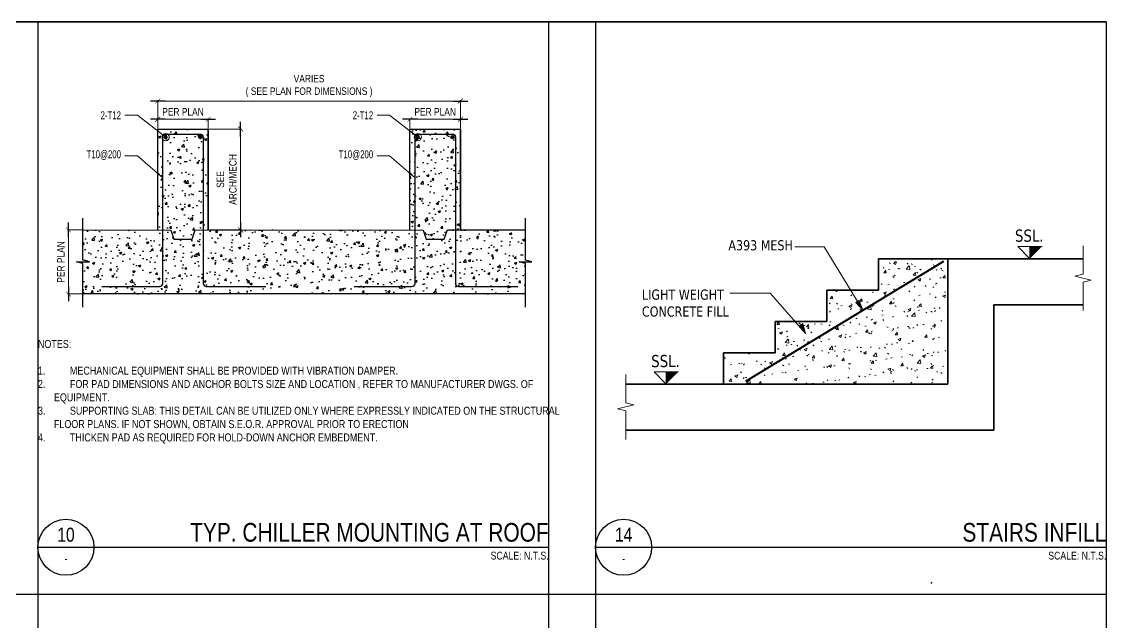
# Model space of a CAD drawing. Header units: millimetres. Extents: x 2250 to 90253, y -19639 to 57150.
# Drawn here: x 55206 to 89875, y 37953 to 57150 of the extents above; entities that cross this region are included whole.
import ezdxf
from ezdxf.enums import TextEntityAlignment as Align

# ---------------------------------------------------------------- set-up
doc = ezdxf.new("R2010")
doc.units = ezdxf.units.MM
for name, color, linetype, lineweight in [('Detail Items', 7, 'Continuous', 9), ('Generic Annotations', 7, 'Continuous', 9), ('Medium Lines', 7, 'Continuous', 20), ('Text Notes', 7, 'Continuous', 9), ('Thin Lines', 7, 'Continuous', 9)]:
    doc.layers.add(name, color=color, linetype=linetype, lineweight=lineweight)
doc.layers.add('Lines', color=7, linetype='Continuous', lineweight=9, true_color=0x00a600)
doc.layers.add('NPLT-JLA', color=193, linetype='Continuous', plot=False)
for name, color, linetype in [('S-D-MEDM', 3, 'Continuous'), ('S-G-BREK', 2, 'Continuous'), ('S-G-DIMS', 1, 'Continuous'), ('S-G-HTCH', 1, 'Continuous'), ('S-G-LEDR', 2, 'Continuous'), ('S-G-RBAR', 7, 'Continuous'), ('S-G-TEXT', 3, 'Continuous'), ('S-G-THCK', 6, 'Continuous'), ('S-G-TITL', 7, 'Continuous'), ('S-G-TITLREF', 4, 'Continuous')]:
    doc.layers.add(name, color=color, linetype=linetype)
doc.styles.add('ARIAL', font='arial.ttf', dxfattribs={"width": 0.8})
doc.styles.add('Verdana', font='verdana.ttf', dxfattribs={"width": 0.8, "height": 25})
doc.styles.add('Verdana_2', font='verdana.ttf', dxfattribs={"width": 0.8, "height": 75})
doc.dimstyles.new('ARIALDIMS', dxfattribs={"dimscale": 12, "dimtxt": 20, "dimasz": 19.5, "dimexe": 2.25, "dimexo": 1.75, "dimgap": 10, "dimtad": 1, "dimzin": 3, "dimdsep": 46, "dimtxsty": 'ARIAL', "dimblk1": 'nyatick', "dimblk2": 'nyatick', "dimsah": 1, "dimcen": 2.25, "dimclrd": 1, "dimclre": 1, "dimclrt": 2, "dimadec": 0, "dimazin": 0, "dimtfac": 1, "dimtmove": 0, "dimatfit": 3, "dimfxl": 1, "dimfrac": 2, "dimtolj": 1, "dimtzin": 0, "dimarcsym": 0})

# ---------------------------------------------------------------- blocks, each defined once
blk = doc.blocks.new('nyatick')
at = {"layer": 'S-G-DIMS'}
blk.add_line((-1.01, 0), (1, 0), dxfattribs=at)
at = {"layer": 'S-G-DIMS', "const_width": 0.08}
blk.add_lwpolyline([(0.34, 0.34), (-0.34, -0.34)], dxfattribs=at)
blk = doc.blocks.new('*D154')
at = {"layer": 'Defpoints', "color": 0, "transparency": 16777216}
for p in [(120134, 102379), (110461, 101483), (120134, 101483)]:
    blk.add_point(p, dxfattribs=at)
at = {"layer": 'S-G-TEXT', "color": 1, "lineweight": -2, "transparency": 16777216}
for p, q in [((110461, 101504), (110461, 102406)), ((110695, 102379), (119900, 102379)), ((120134, 101504), (120134, 102406))]:
    blk.add_line(p, q, dxfattribs=at)
at = {"layer": 'S-G-TEXT', "color": 1, "lineweight": -2, "transparency": 16777216, "xscale": 234, "yscale": 234, "zscale": 234, "rotation": 180}
blk.add_blockref('nyatick', (110461, 102379), dxfattribs=at)
at = {"layer": 'S-G-TEXT', "color": 1, "lineweight": -2, "transparency": 16777216, "xscale": 234, "yscale": 234, "zscale": 234}
blk.add_blockref('nyatick', (120134, 102379), dxfattribs=at)
at = {"layer": 'S-G-TEXT', "color": 2, "transparency": 16777216, "insert": (115297, 102858), "char_height": 240, "attachment_point": 5, "style": 'ARIAL'}
blk.add_mtext('\\A1;VARIES \\P( SEE PLAN FOR DIMENSIONS )', dxfattribs=at)
blk = doc.blocks.new('*D158')
at = {"layer": 'Defpoints', "color": 0, "transparency": 16777216}
for p in [(5443, 6743), (6479, 6743), (5443, 3518)]:
    blk.add_point(p, dxfattribs=at)
at = {"layer": 'S-G-LEDR', "color": 1, "lineweight": -2, "transparency": 16777216}
for p, q in [((5464, 6743), (6506, 6743)), ((6479, 3752), (6479, 6509)), ((5464, 3518), (6506, 3518))]:
    blk.add_line(p, q, dxfattribs=at)
at = {"layer": 'S-G-LEDR', "color": 1, "lineweight": -2, "transparency": 16777216, "xscale": 234, "yscale": 234, "zscale": 234}
for p, rotation in [((6479, 6743), 90), ((6479, 3518), 270)]:
    blk.add_blockref('nyatick', p, dxfattribs=dict(at, rotation=rotation))
at = {"layer": 'S-G-LEDR', "color": 2, "transparency": 16777216, "insert": (6033, 5131), "char_height": 240, "attachment_point": 5, "rotation": 90, "style": 'ARIAL'}
blk.add_mtext('\\A1;SEE\\PARCH/MECH', dxfattribs=at)
blk = doc.blocks.new('*D155')
at = {"layer": 'Defpoints', "color": 0, "transparency": 16777216}
for p in [(107605, 98259), (108070, 98259), (108070, 96212)]:
    blk.add_point(p, dxfattribs=at)
at = {"layer": 'S-G-TEXT', "color": 1, "lineweight": -2, "transparency": 16777216}
for p, q in [((108049, 98259), (107578, 98259)), ((107605, 96446), (107605, 98025)), ((108049, 96212), (107578, 96212))]:
    blk.add_line(p, q, dxfattribs=at)
at = {"layer": 'S-G-TEXT', "color": 1, "lineweight": -2, "transparency": 16777216, "xscale": 234, "yscale": 234, "zscale": 234}
for p, rotation in [((107605, 98259), 90), ((107605, 96212), 270)]:
    blk.add_blockref('nyatick', p, dxfattribs=dict(at, rotation=rotation))
at = {"layer": 'S-G-TEXT', "color": 2, "transparency": 16777216, "insert": (107364, 97235), "char_height": 240, "attachment_point": 5, "rotation": 90, "style": 'ARIAL'}
blk.add_mtext('\\A1;PER PLAN', dxfattribs=at)
blk = doc.blocks.new('*D159')
at = {"layer": 'Defpoints', "color": 0, "transparency": 16777216}
for p in [(5443, 7054), (3831, 6743), (5443, 6743)]:
    blk.add_point(p, dxfattribs=at)
at = {"layer": 'S-G-TEXT', "color": 1, "lineweight": -2, "transparency": 16777216}
for p, q in [((3831, 6764), (3831, 7081)), ((4065, 7054), (5209, 7054)), ((5443, 6764), (5443, 7081))]:
    blk.add_line(p, q, dxfattribs=at)
at = {"layer": 'S-G-TEXT', "color": 1, "lineweight": -2, "transparency": 16777216, "xscale": 234, "yscale": 234, "zscale": 234, "rotation": 180}
blk.add_blockref('nyatick', (3831, 7054), dxfattribs=at)
at = {"layer": 'S-G-TEXT', "color": 1, "lineweight": -2, "transparency": 16777216, "xscale": 234, "yscale": 234, "zscale": 234}
blk.add_blockref('nyatick', (5443, 7054), dxfattribs=at)
at = {"layer": 'S-G-TEXT', "color": 2, "transparency": 16777216, "insert": (4637, 7294), "char_height": 240, "attachment_point": 5, "style": 'ARIAL'}
blk.add_mtext('\\A1;PER PLAN', dxfattribs=at)
blk = doc.blocks.new('*D160')
at = {"layer": 'Defpoints', "color": 0, "transparency": 16777216}
for p in [(13504, 7054), (11892, 6743), (13504, 6743)]:
    blk.add_point(p, dxfattribs=at)
at = {"layer": 'S-G-TEXT', "color": 1, "lineweight": -2, "transparency": 16777216}
for p, q in [((11892, 6764), (11892, 7081)), ((12126, 7054), (13270, 7054)), ((13504, 6764), (13504, 7081))]:
    blk.add_line(p, q, dxfattribs=at)
at = {"layer": 'S-G-TEXT', "color": 1, "lineweight": -2, "transparency": 16777216, "xscale": 234, "yscale": 234, "zscale": 234, "rotation": 180}
blk.add_blockref('nyatick', (11892, 7054), dxfattribs=at)
at = {"layer": 'S-G-TEXT', "color": 1, "lineweight": -2, "transparency": 16777216, "xscale": 234, "yscale": 234, "zscale": 234}
blk.add_blockref('nyatick', (13504, 7054), dxfattribs=at)
at = {"layer": 'S-G-TEXT', "color": 2, "transparency": 16777216, "insert": (12698, 7294), "char_height": 240, "attachment_point": 5, "style": 'ARIAL'}
blk.add_mtext('\\A1;PER PLAN', dxfattribs=at)
blk = doc.blocks.new('XAR_Break Line-Straight - Break Line-2266738-S032-TYPICAL CIVIL WORK DETAILS _SHEET 3 OF 5_')
at = {"layer": 'Medium Lines'}
for p, q in [((48876.4, 1603), (48876.4, 1428)), ((48876.4, 1428), (48826.4, 1415.5)), ((48826.4, 1415.5), (48926.4, 1390.5)), ((48926.4, 1390.5), (48876.4, 1378)), ((48876.4, 1378), (48876.4, 1203))]:
    blk.add_line(p, q, dxfattribs=at)
blk = doc.blocks.new('XAR_Break Line-Straight - Break Line-2180789-S032-TYPICAL CIVIL WORK DETAILS _SHEET 3 OF 5_')
at = {"layer": 'Medium Lines'}
for p, q in [((49715.8, 912.3), (49715.8, 1087.3)), ((49665.8, 874.8), (49765.8, 899.8)), ((49715.8, 862.3), (49665.8, 874.8)), ((49765.8, 899.8), (49715.8, 912.3)), ((49715.8, 687.3), (49715.8, 862.3))]:
    blk.add_line(p, q, dxfattribs=at)
blk = doc.blocks.new('XAR_2D SECTION LVL - XAR_2D SECTION LVL-2258033-S032-TYPICAL CIVIL WORK DETAILS _SHEET 3 OF 5_')
at = {"layer": 'Generic Annotations', "true_color": 0x808080}
blk.add_hatch(color=8, dxfattribs=at).paths.add_polyline_path([(52282.7, 1875.8), (52207.7, 1800.8), (52207.7, 1875.8)])
at = {"layer": 'Generic Annotations'}
for p, q in [((52282.7, 1875.8), (52132.7, 1875.8)), ((52132.7, 1875.8), (52207.7, 1800.8)), ((52207.7, 1875.8), (52207.7, 1800.8)), ((52132.7, 1800.8), (52282.7, 1800.8))]:
    blk.add_line(p, q, dxfattribs=at)
blk = doc.blocks.new('A$C17f6ecba')
at = {"layer": 'S-G-HTCH'}
h = blk.add_hatch(dxfattribs=at)
h.set_pattern_fill('AR-CONC', color=256, scale=4.030342, style=0)
h.set_pattern_definition([(50, (-375963.1, 12928.05), (734.2665, -64.24), [76.778, -844.5582]), (355, (-375963.1, 12928.05), (-142.043, 770.0244), [61.4224, -675.6489]), (100.45144, (-375901.9, 12922.7), (592.2235, 705.7845), [65.2513, -717.7646]), (46.1842, (-375963.1, 13132.8), (1092.5413, -169.445), [115.167, -1266.8373]), (96.63556, (-375872.1, 13118.7), (956.82, 997.212), [97.877, -1076.648]), (351.18415, (-375963.1, 13132.8), (956.82, 997.212), [92.1335, -1013.4687]), (21, (-375860.73, 13081.6), (611.0579, -412.1637), [76.778, -844.5582]), (326, (-375860.7, 13081.6), (249.0833, 742.3405), [61.4224, -675.6466]), (71.45144, (-375809.8, 13047.26), (860.1412, 330.1768), [65.2513, -717.7634]), (37.5, (-375963.1, 12928.05), (12.44813, 340.78573), [0, -667.4569, 0, -685.8836, 0, -678.2058]), (7.5, (-375963.1, 12928.05), (269.3061, 403.762), [0, -391.05603, 0, -652.1013, 0, -258.486]), (327.5, (-376191.4, 12928.05), (546.47649, -23.0888), [0, -255.9267, 0, -798.4914, 0, -1059.53664]), (317.5, (-376293.76, 12928.05), (597.0113, 102.47746), [0, -332.70474, 0, -530.2802, 0, -752.4246])])
h.paths.add_polyline_path([(13504.146, 6742.674), (11892.009, 6742.674), (11892.009, 3513.231), (12309.087, 3512.917), (12406.295, 3221.296), (12989.86, 3221.296), (13088.895, 3518.4), (13504.146, 3518.4)])
h.paths.add_polyline_path([(5443.462, 6742.674), (3831.325, 6742.674), (3831.325, 3513.626), (4248.403, 3512.917), (4345.61, 3221.296), (4929.176, 3221.296), (5028.211, 3518.4), (5443.462, 3518.087)])
h.paths.add_polyline_path([(1439.956, 3517.692), (1439.956, 2549.553), (1644.697, 2494.693), (1235.215, 2494.693), (1439.956, 2439.833), (1439.956, 1470.986), (15586.659, 1470.986), (15586.659, 2439.833), (15381.917, 2494.693), (15791.4, 2494.693), (15586.659, 2549.553), (15586.659, 3518.4), (13088.895, 3518.4), (12989.86, 3221.296), (12406.295, 3221.296), (12309.087, 3512.917), (5028.211, 3518.4), (4929.176, 3221.296), (4345.61, 3221.296), (4248.403, 3512.917)])
at = {"layer": 'S-D-MEDM'}
for p, q in [((1439.956, 3518.4), (4248.403, 3512.917)), ((4248.403, 3512.917), (4345.61, 3221.296)), ((4929.176, 3221.296), (5028.211, 3518.4)), ((5028.211, 3518.4), (12309.087, 3512.917)), ((12309.087, 3512.917), (12406.295, 3221.296)), ((12989.86, 3221.296), (13088.895, 3518.4)), ((13088.895, 3518.4), (15586.659, 3518.4)), ((4345.61, 3221.296), (4929.176, 3221.296)), ((12406.295, 3221.296), (12989.86, 3221.296)), ((15586.659, 1470.986), (1439.956, 1470.986))]:
    blk.add_line(p, q, dxfattribs=at)
at = {"layer": 'S-G-BREK'}
for points in [[(1439.956, 1047.075), (1439.956, 2439.833), (1235.215, 2494.693), (1644.697, 2494.693), (1439.956, 2549.553), (1439.956, 3895.642)], [(15586.659, 1047.075), (15586.659, 2439.833), (15381.917, 2494.693), (15791.4, 2494.693), (15586.659, 2549.553), (15586.659, 3895.642)]]:
    blk.add_lwpolyline(points, dxfattribs=at)
at = {"layer": 'S-G-RBAR'}
for points in [[(4032.113, 6484.262, 1), (4134.483, 6484.262, 1), (4032.113, 6484.262, 1), (4117.422, 6484.262, 1), (4049.175, 6484.262, 1), (4100.36, 6484.262, 1), (4066.236, 6484.262, 1), (4083.298, 6484.262, 1)], [(5242.674, 6484.262, -1), (5140.303, 6484.262, -1), (5242.674, 6484.262, -1), (5157.365, 6484.262, -1), (5225.612, 6484.262, -1), (5174.426, 6484.262, -1), (5208.55, 6484.262, -1), (5191.488, 6484.262, -1)], [(12092.797, 6484.262, 1), (12195.168, 6484.262, 1), (12092.797, 6484.262, 1), (12178.106, 6484.262, 1), (12109.859, 6484.262, 1), (12161.044, 6484.262, 1), (12126.921, 6484.262, 1), (12143.982, 6484.262, 1)], [(13303.358, 6484.262, -1), (13200.987, 6484.262, -1), (13303.358, 6484.262, -1), (13218.049, 6484.262, -1), (13286.296, 6484.262, -1), (13235.111, 6484.262, -1), (13269.234, 6484.262, -1), (13252.172, 6484.262, -1)]]:
    blk.add_lwpolyline(points, format="xyb", dxfattribs=at)
at = {"layer": 'S-G-TEXT'}
for p, q in [((3831.325, 3518.4), (3831.325, 6742.674)), ((3831.325, 6742.674), (5443.462, 6742.674)), ((5443.462, 6742.674), (5443.462, 3518.4)), ((5443.462, 3518.4), (5443.462, 6742.674)), ((11892.009, 3518.4), (11892.009, 6742.674)), ((11892.009, 6742.674), (13504.146, 6742.674)), ((13504.146, 6742.674), (13504.146, 3518.4)), ((13504.146, 3518.4), (13504.146, 6742.674))]:
    blk.add_line(p, q, dxfattribs=at)
at = {"layer": 'S-G-THCK'}
for points in [[(2047.321, 1712.807), (3895.278, 1712.807, 0.414213562), (3992.538, 1810.068), (3992.538, 6484.199, -0.414213562), (4089.799, 6581.46), (5184.987, 6581.46, -0.414213562), (5282.248, 6484.199), (5282.248, 1810.068, 0.414213562), (5379.509, 1712.807), (7281.217, 1712.807)], [(10108.005, 1712.807), (11955.962, 1712.807, 0.414213562), (12053.223, 1810.068), (12053.223, 6484.199, -0.414213562), (12150.484, 6581.46), (13245.671, 6581.46, -0.414213562), (13342.932, 6484.199), (13342.932, 1810.068, 0.414213562), (13440.193, 1712.807), (15341.902, 1712.807)]]:
    blk.add_lwpolyline(points, format="xyb", dxfattribs=at)
at = {"layer": 'S-G-LEDR', "color": 3, "style": 'ARIAL'}
for s, insert, char_height, width, attachment_point in [('{\\W0.7;2-T12}', (2655.518, 7053.237), 255.92673, 2456.89655, 9), ('{\\W0.7;2-T12}', (10716.202, 7053.237), 255.92673, 2456.89655, 9), ('{\\W0.7;T10@200}', (2655.518, 5755.779), 255.92673, 2456.89655, 9), ('{\\W0.7;T10@200 }', (10716.202, 5755.779), 255.92673, 2456.89655, 9), ('NOTES:\\P\\P\\pxi-2,l2;1.^IMECHANICAL EQUIPMENT SHALL BE PROVIDED WITH VIBRATION DAMPER.\\P2.^IFOR PAD DIMENSIONS AND ANCHOR BOLTS SIZE AND LOCATION , REFER TO MANUFACTURER DWGS. OF EQUIPMENT.\\P3.^ISUPPORTING SLAB: THIS DETAIL CAN BE UTILIZED ONLY WHERE EXPRESSLY INDICATED ON THE STRUCTURAL FLOOR PLANS. IF NOT SHOWN, OBTAIN S.E.O.R. APPROVAL PRIOR TO ERECTION\\P4.^ITHICKEN PAD AS REQUIRED FOR HOLD-DOWN ANCHOR EMBEDMENT.', (0, 0), 255.926732, 16678.30366, 1)]:
    blk.add_mtext(s, dxfattribs=dict(at, insert=insert, char_height=char_height, width=width, attachment_point=attachment_point))
at = {"layer": 'S-G-LEDR'}
dim = blk.add_linear_dim(base=(6479.237, 6742.674), p1=(5443.462, 3518.4), p2=(5443.462, 6742.674), angle=90, text='SEE\\PARCH/MECH', dimstyle='ARIALDIMS', dxfattribs=at)
dim.commit()
dim.dimension.update_dxf_attribs({"geometry": '*D158', "text_midpoint": (6479.237, 5130.537), "dimtype": 128})
at = {"layer": 'S-G-TEXT'}
dim = blk.add_linear_dim(base=(13504.146, 7638.255), p1=(3831.325, 6742.674), p2=(13504.146, 6742.674), text='VARIES \\P( SEE PLAN FOR DIMENSIONS )', dimstyle='ARIALDIMS', dxfattribs=at)
dim.commit()
dim.dimension.update_dxf_attribs({"geometry": '*D154', "text_midpoint": (8667.735, 8117.709), "insert": (-106629.618, -94740.644)})
for base, p1, p2, picture, middle in [((5443.462, 7054.143), (3831.325, 6742.674), (5443.462, 6742.674), '*D159', (4637.393, 7294.225)), ((13504.146, 7054.143), (11892.009, 6742.674), (13504.146, 6742.674), '*D160', (12698.077, 7294.225))]:
    dim = blk.add_linear_dim(base=base, p1=p1, p2=p2, text='PER PLAN', dimstyle='ARIALDIMS', dxfattribs=at)
    dim.commit()
    dim.dimension.update_dxf_attribs({"geometry": picture, "text_midpoint": middle})
dim = blk.add_linear_dim(base=(974.931, 3518.4), p1=(1439.956, 1470.986), p2=(1439.956, 3518.4), angle=90, text='PER PLAN', dimstyle='ARIALDIMS', dxfattribs=at)
dim.commit()
dim.dimension.update_dxf_attribs({"geometry": '*D155', "text_midpoint": (734.849, 2494.693), "insert": (-106629.618, -94740.644)})
at = {"layer": 'S-G-LEDR'}
for points, override in [([(4083.298, 6484.262), (3178.337, 7181.2), (2778.363, 7181.2)], {"dimgap": 0.05, "dimtad": 0, "dimldrblk": 'Origin'}), ([(12143.982, 6484.262), (11239.021, 7181.2), (10839.047, 7181.2)], {"dimgap": 0.05, "dimtad": 0, "dimldrblk": 'Origin'}), ([(3992.538, 5186.805), (3178.337, 5883.743), (2778.363, 5883.743)], {"dimgap": 0.05, "dimtad": 0}), ([(12053.223, 5186.805), (11239.021, 5883.743), (10839.047, 5883.743)], {"dimgap": 0.05, "dimtad": 0})]:
    blk.add_leader(points, dimstyle='ARIALDIMS', override=override, dxfattribs=at)

msp = doc.modelspace()

# ---------------------------------------------------------------- hatches: boundary and pattern name
at = {"layer": 'Detail Items', "lineweight": 15}
h = msp.add_hatch(dxfattribs=at)
h.set_pattern_fill('FP_7', color=3, scale=5.185328, style=0, pattern_type=2)
h.set_pattern_definition([(50, (-183280.4, 40236.8), (944.6873, -82.6494), [98.7805, -1086.5855]), (355, (-183280.4, 40236.8), (-182.7436, 990.6912), [79.0244, -869.2684]), (100.451, (-183201.7, 40229.9), (761.945, 908.0375), [83.9505, -923.455]), (46.184, (-183280.4, 40500.2), (1405.633, -218.008), [148.171, -1629.878]), (96.636, (-183163.2, 40482), (1231.01, 1282.991), [125.926, -1385.183]), (351.184, (-183280.4, 40500.2), (1231.021, 1282.9805), [118.5366, -1303.903]), (21, (-183148.7, 40434.4), (786.173, -530.2803), [98.7805, -1086.5855]), (326, (-183148.7, 40434.4), (320.4655, 955.074), [79.0244, -869.2684]), (71.451, (-183083.2, 40390.2), (1106.6375, 424.7892), [83.9505, -923.455]), (37.5, (-183280.4, 40236.8), (16.01397, 438.44582), [43.4634, -815.2684, 43.4634, -838.9757, -872.5611]), (37.5, (-183280.4, 40236.8), (16.01397, 438.44582), [-1741.171, 43.4634, -829.0977]), (7.5, (-183280.4, 40236.8), (346.4807, 519.47006), [43.4634, -459.6586, 43.4634, -795.5123, -332.561]), (7.5, (-183280.4, 40236.8), (346.4807, 519.47006), [-1342.0978, 43.4634, -289.0976]), (327.5, (-183574.1, 40236.8), (703.0812, -29.7063), [43.4634, -285.8049, 43.4634, -983.8538, -1363.171]), (327.5, (-183574.1, 40236.8), (703.0812, -29.7063), [-1356.5856, 43.4634, -1319.7075]), (317.5, (-183705.8, 40236.8), (768.0969, 131.8461), [43.4634, -384.5854, 43.4634, -638.7806, -968.049]), (317.5, (-183705.8, 40236.8), (768.0969, 131.8461), [-1110.293, 43.4634, -924.5855])])
h.paths.add_polyline_path([(80937.772, 45565.926), (84806.931, 45565.926), (84806.931, 49574.543), (82588.379, 49574.543), (82588.379, 48572.389), (80937.772, 48572.389), (80937.772, 47570.235), (79287.165, 47570.235), (79287.165, 46568.081), (77636.558, 46568.081), (77636.558, 45565.926), (79287.165, 45565.926)])
at = {"layer": 'Text Notes', "lineweight": 18}
for points in [[(82091.795, 47931.852), (81971.441, 48238.136), (81873.944, 48178.502)], [(80258.159, 47185.569), (80178.914, 47504.968), (80074.452, 47458.602)]]:
    msp.add_hatch(color=3, dxfattribs=at).paths.add_polyline_path(points)

# ---------------------------------------------------------------- linework, layer by layer
at = {"layer": 'Lines', "color": 3, "lineweight": 40}
msp.add_line((78355.275, 45657.467), (84677.394, 49495.896), dxfattribs=at)
at = {"layer": 'Lines', "color": 3, "lineweight": 35}
for p, q in [((84806.931, 49574.543), (82588.379, 49574.543)), ((82588.379, 49574.543), (82588.379, 48572.389)), ((84806.931, 45565.926), (84806.931, 49574.543)), ((84806.931, 49574.543), (89131.684, 49574.543)), ((82588.379, 48572.389), (80937.772, 48572.389)), ((80937.772, 48572.389), (80937.772, 47570.235)), ((89131.684, 48100.787), (86280.687, 48100.787)), ((86280.687, 48100.787), (86280.687, 44092.17)), ((79287.165, 47570.235), (80937.772, 47570.235)), ((79287.165, 47570.235), (79287.165, 46568.081)), ((79287.165, 46568.081), (77636.558, 46568.081)), ((77636.558, 46568.081), (77636.558, 45565.926)), ((74512.195, 45565.926), (84806.931, 45565.926)), ((86280.687, 44092.17), (74512.195, 44092.17))]:
    msp.add_line(p, q, dxfattribs=at)
at = {"layer": 'NPLT-JLA'}
for p, q in [((89875, 57150), (2250, 57150)), ((2250, 57150), (72050, 57150)), ((20075, 57150), (89875, 57150)), ((55725, 57150), (55725, -16050)), ((55725, 57150), (55725, 2250)), ((55725, 57150), (55725, 2250)), ((55725, 57150), (55725, 2250)), ((72050, 57150), (72050, -16050)), ((72050, 57150), (72050, 2250)), ((72050, 57150), (72050, 2250)), ((72050, 57150), (72050, 2250)), ((73550, 57150), (73550, -16050)), ((73550, 57150), (73550, 2250)), ((73550, 57150), (73550, -14550)), ((89875, 57150), (89875, -16050)), ((89875, 57150), (89875, 2250)), ((89875, 57150), (89875, -15032.217)), ((2250, 38850), (89875, 38850)), ((2250, 38850), (72050, 38850)), ((2250, 38850), (72050, 38850)), ((2250, 38850), (72050, 38850)), ((2250, 38850), (72050, 38850)), ((20075, 38850), (89875, 38850))]:
    msp.add_line(p, q, dxfattribs=at)
msp.add_point((84286.707, 39210.703), dxfattribs=at)
msp.add_point((84286.707, 39210.703), dxfattribs=at)
at = {"layer": 'S-G-TITLREF'}
for p, q in [((55725, 40350), (72050, 40350)), ((73550, 40350), (89875, 40350))]:
    msp.add_line(p, q, dxfattribs=at)
for centre in [(56620.884, 40350), (74445.884, 40350)]:
    msp.add_circle(centre, 895.884, dxfattribs=at)
at = {"layer": 'Text Notes', "color": 3, "lineweight": 18}
for p, q in [((79927.283, 49949.543), (79920.607, 49949.543)), ((80857.669, 49949.543), (79927.283, 49949.543)), ((82091.795, 47931.852), (80857.669, 49949.543)), ((77851.951, 48473.618), (77844.54, 48473.618)), ((79125.658, 48473.618), (77851.951, 48473.618)), ((80258.159, 47185.569), (79125.658, 48473.618)), ((81971.441, 48238.136), (81873.944, 48178.502)), ((82091.795, 47931.852), (81971.441, 48238.136)), ((81873.944, 48178.502), (82091.795, 47931.852)), ((80178.914, 47504.968), (80074.452, 47458.602)), ((80258.159, 47185.569), (80178.914, 47504.968)), ((80074.452, 47458.602), (80258.159, 47185.569))]:
    msp.add_line(p, q, dxfattribs=at)
at = {"layer": 'Thin Lines', "color": 3}
for p, q in [((82588.379, 49574.543), (82588.379, 48572.389)), ((84806.931, 49574.543), (82588.379, 49574.543)), ((84806.931, 45565.926), (84806.931, 49574.543)), ((82588.379, 48572.389), (80937.772, 48572.389)), ((80937.772, 48572.389), (80937.772, 47570.235)), ((80937.772, 47570.235), (79287.165, 47570.235)), ((79287.165, 47570.235), (79287.165, 46568.081)), ((79287.165, 46568.081), (77636.558, 46568.081)), ((77636.558, 46568.081), (77636.558, 45565.926)), ((77636.558, 45565.926), (84806.931, 45565.926))]:
    msp.add_line(p, q, dxfattribs=at)

# ---------------------------------------------------------------- block references
at = {"layer": 'Detail Items', "color": 3, "xscale": 5.185328249004567, "yscale": 5.185328249004567, "zscale": 5.185328249004567}
for name, p in [('XAR_Break Line-Straight - Break Line-2266738-S032-TYPICAL CIVIL WORK DETAILS _SHEET 3 OF 5_', (-164307.359, 41677.418)), ('XAR_Break Line-Straight - Break Line-2180789-S032-TYPICAL CIVIL WORK DETAILS _SHEET 3 OF 5_', (-183280.385, 40236.802))]:
    msp.add_blockref(name, p, dxfattribs=at)
at = {"layer": 'Generic Annotations', "color": 3, "xscale": 5.185328249004567, "yscale": 5.185328249004567, "zscale": 5.185328249004567}
for p in [(-183280.385, 40236.802), (-194906.678, 36228.185)]:
    msp.add_blockref('XAR_2D SECTION LVL - XAR_2D SECTION LVL-2258033-S032-TYPICAL CIVIL WORK DETAILS _SHEET 3 OF 5_', p, dxfattribs=at)
at = {"layer": 'Lines'}
msp.add_blockref('A$C17f6ecba', (55725, 46976.747), dxfattribs=at)

# ---------------------------------------------------------------- texts
at = {"layer": 'S-G-TEXT', "color": 7, "char_height": 248.85672, "width": 1863.91779, "attachment_point": 3, "style": 'ARIAL'}
for insert in [(72050, 40208.08), (89875, 40208.08)]:
    msp.add_mtext('\\W0.8000;SCALE: N.T.S.', dxfattribs=dict(at, insert=insert))
at = {"layer": 'S-G-TITL', "char_height": 597.2561, "attachment_point": 3, "style": 'ARIAL'}
for s, insert, width in [('TYP. CHILLER MOUNTING AT ROOF', (72050, 41127.396), 13419.89318), ('STAIRS INFILL', (89875, 41127.396), 14259.2115)]:
    msp.add_mtext(s, dxfattribs=dict(at, insert=insert, width=width))
at = {"layer": 'S-G-TITLREF', "style": 'ARIAL', "width": 0.8}
for s, height, p in [('10', 447.9421, (56620.884, 40753.472)), ('14', 447.9421, (74445.884, 40753.472)), ('-', 248.857, (56620.884, 39987.733)), ('-', 248.857, (74445.884, 39987.733))]:
    msp.add_text(s, height=height, dxfattribs=at).set_placement(p, align=Align.MIDDLE)
at = {"layer": 'Text Notes', "color": 3, "lineweight": 18, "char_height": 324.08302, "attachment_point": 1, "style": 'Verdana'}
for s, insert, width in [('\\pxqr;A393 MESH', (75264.463, 50166.295), 4590.32046), ('LIGHT WEIGHT CONCRETE FILL', (75032.737, 48588.765), 3183.75963)]:
    msp.add_mtext(s, dxfattribs=dict(at, insert=insert, width=width))

# ---------------------------------------------------------------- next in the draw order: texts
at = {"layer": 'Generic Annotations', "color": 3, "char_height": 388.8996, "width": 1163.9636, "attachment_point": 1, "style": 'Verdana_2', "bg_fill": 3, "box_fill_scale": 1.25, "bg_fill_color": 256, "bg_fill_true_color": 13158600, "bg_fill_transparency": 0}
for insert in [(86954.411, 50506.173), (75328.118, 46497.556)]:
    msp.add_mtext('SSL.', dxfattribs=dict(at, insert=insert))

doc.saveas('drawing.dxf')
